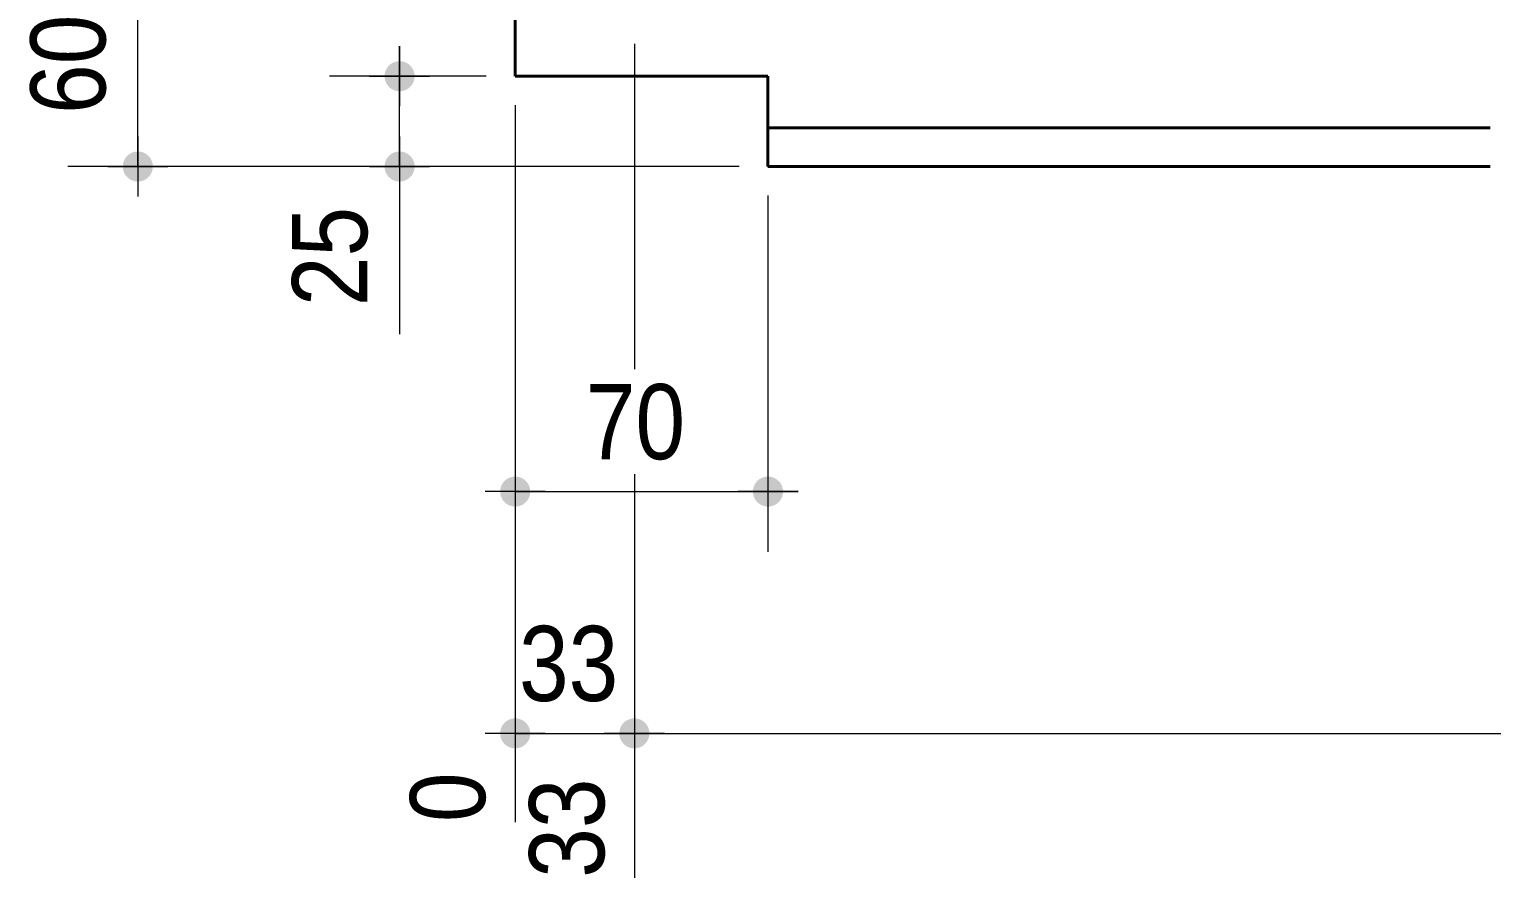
# Model space of a CAD drawing. Header units: millimetres. Extents: x 2 to 287, y 5 to 195.
# Drawn here: x 32.1 to 82.7, y 81.8 to 111.2 of the extents above; entities that cross this region are included whole.
import ezdxf

# ---------------------------------------------------------------- set-up
doc = ezdxf.new("R2010")
doc.units = ezdxf.units.MM
doc.layers.add('Cotation', color=7, linetype='Continuous', lineweight=0)
doc.layers.add('Piece', color=2, linetype='Continuous', lineweight=0)
doc.styles.add('ARIAL', font='ARIAL.TTF')

# ---------------------------------------------------------------- blocks, each defined once
blk = doc.blocks.new('*A7')
at = {"layer": 'Piece', "color": 2, "linetype": 'Continuous', "lineweight": 40}
for p, q in [((48.918596, 140.816419), (48.918596, 109.566419)), ((48.918596, 109.566419), (57.668208, 109.566419)), ((57.668208, 106.441419), (57.668208, 109.566419)), ((82.668208, 107.778919), (57.668208, 107.778919)), ((57.668208, 106.441419), (82.668208, 106.441419))]:
    blk.add_line(p, q, dxfattribs=at)
blk = doc.blocks.new('*A14')
at = {"layer": 'Cotation'}
for points in [[(48.893, 86.303), (48.868, 86.305), (48.842, 86.308), (48.817, 86.313), (48.792, 86.318), (48.768, 86.325), (48.743, 86.333), (48.72, 86.342), (48.696, 86.353), (48.673, 86.364), (48.651, 86.377), (48.63, 86.39), (48.609, 86.405), (48.589, 86.421), (48.569, 86.437), (48.551, 86.455), (48.533, 86.474), (48.517, 86.493), (48.501, 86.513), (48.486, 86.534), (48.473, 86.555), (48.46, 86.578), (48.449, 86.6), (48.438, 86.624), (48.429, 86.648), (48.421, 86.672), (48.414, 86.696), (48.409, 86.721), (48.404, 86.746), (48.401, 86.772), (48.399, 86.797), (48.399, 86.823), (48.399, 86.848), (48.401, 86.874), (48.404, 86.899), (48.409, 86.924), (48.414, 86.949), (48.421, 86.974), (48.429, 86.998), (48.438, 87.022), (48.449, 87.045), (48.46, 87.068), (48.473, 87.09), (48.486, 87.112), (48.501, 87.133), (48.517, 87.153), (48.533, 87.172), (48.551, 87.19), (48.569, 87.208), (48.589, 87.225), (48.609, 87.24), (48.63, 87.255), (48.651, 87.269), (48.673, 87.281), (48.696, 87.293), (48.72, 87.303), (48.743, 87.312), (48.768, 87.32), (48.792, 87.327), (48.817, 87.333), (48.842, 87.337), (48.868, 87.34), (48.893, 87.342), (48.919, 87.343), (48.944, 87.342), (48.97, 87.34), (48.995, 87.337), (49.02, 87.333), (49.045, 87.327), (49.07, 87.32), (49.094, 87.312), (49.118, 87.303), (49.141, 87.293), (49.164, 87.281), (49.186, 87.269), (49.207, 87.255), (49.228, 87.24), (49.248, 87.225), (49.268, 87.208), (49.286, 87.19), (49.304, 87.172), (49.321, 87.153), (49.336, 87.133), (49.351, 87.112), (49.365, 87.09), (49.377, 87.068), (49.389, 87.045), (49.399, 87.022), (49.408, 86.998), (49.416, 86.974), (49.423, 86.949), (49.429, 86.924), (49.433, 86.899), (49.436, 86.874), (49.438, 86.848), (49.439, 86.823), (49.438, 86.797), (49.436, 86.772), (49.433, 86.746), (49.429, 86.721), (49.423, 86.696), (49.416, 86.672), (49.408, 86.648), (49.399, 86.624), (49.389, 86.6), (49.377, 86.578), (49.365, 86.555), (49.351, 86.534), (49.336, 86.513), (49.321, 86.493), (49.304, 86.474), (49.286, 86.455), (49.268, 86.437), (49.248, 86.421), (49.228, 86.405), (49.207, 86.39), (49.186, 86.377), (49.164, 86.364), (49.141, 86.353), (49.118, 86.342), (49.094, 86.333), (49.07, 86.325), (49.045, 86.318), (49.02, 86.313), (48.995, 86.308), (48.97, 86.305), (48.944, 86.303), (48.919, 86.303)], [(53.017, 86.303), (52.992, 86.305), (52.967, 86.308), (52.942, 86.313), (52.917, 86.318), (52.892, 86.325), (52.868, 86.333), (52.844, 86.342), (52.821, 86.353), (52.798, 86.364), (52.776, 86.377), (52.754, 86.39), (52.733, 86.405), (52.713, 86.421), (52.694, 86.437), (52.675, 86.455), (52.658, 86.474), (52.641, 86.493), (52.625, 86.513), (52.611, 86.534), (52.597, 86.555), (52.584, 86.578), (52.573, 86.6), (52.563, 86.624), (52.553, 86.648), (52.545, 86.672), (52.539, 86.696), (52.533, 86.721), (52.529, 86.746), (52.526, 86.772), (52.524, 86.797), (52.523, 86.823), (52.524, 86.848), (52.526, 86.874), (52.529, 86.899), (52.533, 86.924), (52.539, 86.949), (52.545, 86.974), (52.553, 86.998), (52.563, 87.022), (52.573, 87.045), (52.584, 87.068), (52.597, 87.09), (52.611, 87.112), (52.625, 87.133), (52.641, 87.153), (52.658, 87.172), (52.675, 87.19), (52.694, 87.208), (52.713, 87.225), (52.733, 87.24), (52.754, 87.255), (52.776, 87.269), (52.798, 87.281), (52.821, 87.293), (52.844, 87.303), (52.868, 87.312), (52.892, 87.32), (52.917, 87.327), (52.942, 87.333), (52.967, 87.337), (52.992, 87.34), (53.017, 87.342), (53.043, 87.343), (53.069, 87.342), (53.094, 87.34), (53.119, 87.337), (53.144, 87.333), (53.169, 87.327), (53.194, 87.32), (53.218, 87.312), (53.242, 87.303), (53.265, 87.293), (53.288, 87.281), (53.31, 87.269), (53.332, 87.255), (53.353, 87.24), (53.373, 87.225), (53.392, 87.208), (53.411, 87.19), (53.428, 87.172), (53.445, 87.153), (53.461, 87.133), (53.475, 87.112), (53.489, 87.09), (53.502, 87.068), (53.513, 87.045), (53.523, 87.022), (53.533, 86.998), (53.541, 86.974), (53.547, 86.949), (53.553, 86.924), (53.557, 86.899), (53.561, 86.874), (53.562, 86.848), (53.563, 86.823), (53.562, 86.797), (53.561, 86.772), (53.557, 86.746), (53.553, 86.721), (53.547, 86.696), (53.541, 86.672), (53.533, 86.648), (53.523, 86.624), (53.513, 86.6), (53.502, 86.578), (53.489, 86.555), (53.475, 86.534), (53.461, 86.513), (53.445, 86.493), (53.428, 86.474), (53.411, 86.455), (53.392, 86.437), (53.373, 86.421), (53.353, 86.405), (53.332, 86.39), (53.31, 86.377), (53.288, 86.364), (53.265, 86.353), (53.242, 86.342), (53.218, 86.333), (53.194, 86.325), (53.169, 86.318), (53.144, 86.313), (53.119, 86.308), (53.094, 86.305), (53.069, 86.303), (53.043, 86.303)]]:
    blk.add_hatch(color=256, dxfattribs=at).paths.add_polyline_path(points, flags=17)
at = {"layer": 'Cotation', "linetype": 'Continuous', "lineweight": 0}
for p, q in [((53.043, 110.691), (53.043, 99.431)), ((48.919, 108.566), (48.919, 83.754)), ((53.043, 95.791), (53.043, 81.826)), ((48.919, 87.863), (48.919, 85.783)), ((53.043, 87.863), (53.043, 85.783)), ((49.959, 86.823), (47.879, 86.823)), ((48.919, 86.823), (47.879, 86.823)), ((48.919, 86.823), (53.043, 86.823)), ((54.083, 86.823), (52.003, 86.823)), ((53.043, 86.823), (54.083, 86.823))]:
    blk.add_line(p, q, dxfattribs=at)
at = {"layer": 'Cotation'}
for p in [(48.919, 86.823), (53.043, 86.823)]:
    blk.add_point(p, dxfattribs=at)
at = {"layer": 'Cotation', "style": 'ARIAL', "width": 0.85}
blk.add_text('33', height=2.6, dxfattribs=at).set_placement((49.052, 87.943))
for s, p in [('0', (47.879, 83.754)), ('33', (52.003, 81.826))]:
    blk.add_text(s, height=2.6, rotation=90.0002, dxfattribs=at).set_placement(p)
blk = doc.blocks.new('*A15')
at = {"layer": 'Cotation'}
blk.add_hatch(color=256, dxfattribs=at).paths.add_polyline_path([(53.017, 86.303), (52.992, 86.305), (52.967, 86.308), (52.942, 86.313), (52.917, 86.318), (52.892, 86.325), (52.868, 86.333), (52.844, 86.342), (52.821, 86.353), (52.798, 86.364), (52.776, 86.377), (52.754, 86.39), (52.733, 86.405), (52.713, 86.421), (52.694, 86.437), (52.675, 86.455), (52.658, 86.474), (52.641, 86.493), (52.625, 86.513), (52.611, 86.534), (52.597, 86.555), (52.584, 86.578), (52.573, 86.6), (52.563, 86.624), (52.553, 86.648), (52.545, 86.672), (52.539, 86.696), (52.533, 86.721), (52.529, 86.746), (52.526, 86.772), (52.524, 86.797), (52.523, 86.823), (52.524, 86.848), (52.526, 86.874), (52.529, 86.899), (52.533, 86.924), (52.539, 86.949), (52.545, 86.974), (52.553, 86.998), (52.563, 87.022), (52.573, 87.045), (52.584, 87.068), (52.597, 87.09), (52.611, 87.112), (52.625, 87.133), (52.641, 87.153), (52.658, 87.172), (52.675, 87.19), (52.694, 87.208), (52.713, 87.225), (52.733, 87.24), (52.754, 87.255), (52.776, 87.269), (52.798, 87.281), (52.821, 87.293), (52.844, 87.303), (52.868, 87.312), (52.892, 87.32), (52.917, 87.327), (52.942, 87.333), (52.967, 87.337), (52.992, 87.34), (53.017, 87.342), (53.043, 87.343), (53.069, 87.342), (53.094, 87.34), (53.119, 87.337), (53.144, 87.333), (53.169, 87.327), (53.194, 87.32), (53.218, 87.312), (53.242, 87.303), (53.265, 87.293), (53.288, 87.281), (53.31, 87.269), (53.332, 87.255), (53.353, 87.24), (53.373, 87.225), (53.392, 87.208), (53.411, 87.19), (53.428, 87.172), (53.445, 87.153), (53.461, 87.133), (53.475, 87.112), (53.489, 87.09), (53.502, 87.068), (53.513, 87.045), (53.523, 87.022), (53.533, 86.998), (53.541, 86.974), (53.547, 86.949), (53.553, 86.924), (53.557, 86.899), (53.561, 86.874), (53.562, 86.848), (53.563, 86.823), (53.562, 86.797), (53.561, 86.772), (53.557, 86.746), (53.553, 86.721), (53.547, 86.696), (53.541, 86.672), (53.533, 86.648), (53.523, 86.624), (53.513, 86.6), (53.502, 86.578), (53.489, 86.555), (53.475, 86.534), (53.461, 86.513), (53.445, 86.493), (53.428, 86.474), (53.411, 86.455), (53.392, 86.437), (53.373, 86.421), (53.353, 86.405), (53.332, 86.39), (53.31, 86.377), (53.288, 86.364), (53.265, 86.353), (53.242, 86.342), (53.218, 86.333), (53.194, 86.325), (53.169, 86.318), (53.144, 86.313), (53.119, 86.308), (53.094, 86.305), (53.069, 86.303), (53.043, 86.303)], flags=17)
at = {"layer": 'Cotation', "linetype": 'Continuous', "lineweight": 0}
for p, q in [((53.043, 110.691), (53.043, 99.431)), ((53.043, 95.791), (53.043, 91.063)), ((53.043, 87.423), (53.043, 81.826)), ((53.043, 87.423), (53.043, 85.783)), ((54.083, 86.823), (52.003, 86.823)), ((53.043, 86.823), (52.003, 86.823)), ((53.043, 86.823), (241.203, 86.823))]:
    blk.add_line(p, q, dxfattribs=at)
at = {"layer": 'Cotation'}
blk.add_point((53.043, 86.823), dxfattribs=at)
blk = doc.blocks.new('*A17')
at = {"layer": 'Cotation'}
for points in [[(48.893, 94.672), (48.868, 94.674), (48.842, 94.677), (48.817, 94.681), (48.792, 94.687), (48.768, 94.694), (48.743, 94.702), (48.72, 94.711), (48.696, 94.721), (48.673, 94.733), (48.651, 94.745), (48.63, 94.759), (48.609, 94.774), (48.589, 94.789), (48.569, 94.806), (48.551, 94.824), (48.533, 94.842), (48.517, 94.862), (48.501, 94.882), (48.486, 94.903), (48.473, 94.924), (48.46, 94.946), (48.449, 94.969), (48.438, 94.992), (48.429, 95.016), (48.421, 95.04), (48.414, 95.065), (48.409, 95.09), (48.404, 95.115), (48.401, 95.14), (48.399, 95.166), (48.399, 95.191), (48.399, 95.217), (48.401, 95.242), (48.404, 95.268), (48.409, 95.293), (48.414, 95.318), (48.421, 95.342), (48.429, 95.367), (48.438, 95.39), (48.449, 95.414), (48.46, 95.437), (48.473, 95.459), (48.486, 95.48), (48.501, 95.501), (48.517, 95.521), (48.533, 95.541), (48.551, 95.559), (48.569, 95.577), (48.589, 95.593), (48.609, 95.609), (48.63, 95.624), (48.651, 95.637), (48.673, 95.65), (48.696, 95.661), (48.72, 95.672), (48.743, 95.681), (48.768, 95.689), (48.792, 95.696), (48.817, 95.701), (48.842, 95.706), (48.868, 95.709), (48.893, 95.711), (48.919, 95.711), (48.944, 95.711), (48.97, 95.709), (48.995, 95.706), (49.02, 95.701), (49.045, 95.696), (49.07, 95.689), (49.094, 95.681), (49.118, 95.672), (49.141, 95.661), (49.164, 95.65), (49.186, 95.637), (49.207, 95.624), (49.228, 95.609), (49.248, 95.593), (49.268, 95.577), (49.286, 95.559), (49.304, 95.541), (49.321, 95.521), (49.336, 95.501), (49.351, 95.48), (49.365, 95.459), (49.377, 95.437), (49.389, 95.414), (49.399, 95.39), (49.408, 95.367), (49.416, 95.342), (49.423, 95.318), (49.429, 95.293), (49.433, 95.268), (49.436, 95.242), (49.438, 95.217), (49.439, 95.191), (49.438, 95.166), (49.436, 95.14), (49.433, 95.115), (49.429, 95.09), (49.423, 95.065), (49.416, 95.04), (49.408, 95.016), (49.399, 94.992), (49.389, 94.969), (49.377, 94.946), (49.365, 94.924), (49.351, 94.903), (49.336, 94.882), (49.321, 94.862), (49.304, 94.842), (49.286, 94.824), (49.268, 94.806), (49.248, 94.789), (49.228, 94.774), (49.207, 94.759), (49.186, 94.745), (49.164, 94.733), (49.141, 94.721), (49.118, 94.711), (49.094, 94.702), (49.07, 94.694), (49.045, 94.687), (49.02, 94.681), (48.995, 94.677), (48.97, 94.674), (48.944, 94.672), (48.919, 94.671)], [(57.643, 94.672), (57.617, 94.674), (57.592, 94.677), (57.567, 94.681), (57.542, 94.687), (57.517, 94.694), (57.493, 94.702), (57.469, 94.711), (57.446, 94.721), (57.423, 94.733), (57.401, 94.745), (57.379, 94.759), (57.358, 94.774), (57.338, 94.789), (57.319, 94.806), (57.301, 94.824), (57.283, 94.842), (57.266, 94.862), (57.251, 94.882), (57.236, 94.903), (57.222, 94.924), (57.21, 94.946), (57.198, 94.969), (57.188, 94.992), (57.179, 95.016), (57.171, 95.04), (57.164, 95.065), (57.158, 95.09), (57.154, 95.115), (57.151, 95.14), (57.149, 95.166), (57.148, 95.191), (57.149, 95.217), (57.151, 95.242), (57.154, 95.268), (57.158, 95.293), (57.164, 95.318), (57.171, 95.342), (57.179, 95.367), (57.188, 95.39), (57.198, 95.414), (57.21, 95.437), (57.222, 95.459), (57.236, 95.48), (57.251, 95.501), (57.266, 95.521), (57.283, 95.541), (57.301, 95.559), (57.319, 95.577), (57.338, 95.593), (57.358, 95.609), (57.379, 95.624), (57.401, 95.637), (57.423, 95.65), (57.446, 95.661), (57.469, 95.672), (57.493, 95.681), (57.517, 95.689), (57.542, 95.696), (57.567, 95.701), (57.592, 95.706), (57.617, 95.709), (57.643, 95.711), (57.668, 95.711), (57.694, 95.711), (57.719, 95.709), (57.745, 95.706), (57.77, 95.701), (57.795, 95.696), (57.819, 95.689), (57.843, 95.681), (57.867, 95.672), (57.891, 95.661), (57.913, 95.65), (57.936, 95.637), (57.957, 95.624), (57.978, 95.609), (57.998, 95.593), (58.017, 95.577), (58.036, 95.559), (58.054, 95.541), (58.07, 95.521), (58.086, 95.501), (58.101, 95.48), (58.114, 95.459), (58.127, 95.437), (58.138, 95.414), (58.149, 95.39), (58.158, 95.367), (58.166, 95.342), (58.173, 95.318), (58.178, 95.293), (58.183, 95.268), (58.186, 95.242), (58.188, 95.217), (58.188, 95.191), (58.188, 95.166), (58.186, 95.14), (58.183, 95.115), (58.178, 95.09), (58.173, 95.065), (58.166, 95.04), (58.158, 95.016), (58.149, 94.992), (58.138, 94.969), (58.127, 94.946), (58.114, 94.924), (58.101, 94.903), (58.086, 94.882), (58.07, 94.862), (58.054, 94.842), (58.036, 94.824), (58.017, 94.806), (57.998, 94.789), (57.978, 94.774), (57.957, 94.759), (57.936, 94.745), (57.913, 94.733), (57.891, 94.721), (57.867, 94.711), (57.843, 94.702), (57.819, 94.694), (57.795, 94.687), (57.77, 94.681), (57.745, 94.677), (57.719, 94.674), (57.694, 94.672), (57.668, 94.671)]]:
    blk.add_hatch(color=256, dxfattribs=at).paths.add_polyline_path(points, flags=17)
at = {"layer": 'Cotation', "linetype": 'Continuous', "lineweight": 0}
for p, q in [((48.919, 108.566), (48.919, 93.111)), ((57.668, 105.441), (57.668, 93.111)), ((48.919, 96.231), (48.919, 94.151)), ((57.668, 96.231), (57.668, 94.151)), ((49.959, 95.191), (47.879, 95.191)), ((48.919, 95.191), (47.879, 95.191)), ((48.919, 95.191), (57.668, 95.191)), ((58.708, 95.191), (56.628, 95.191)), ((57.668, 95.191), (58.708, 95.191))]:
    blk.add_line(p, q, dxfattribs=at)
at = {"layer": 'Cotation'}
for p in [(48.919, 95.191), (57.668, 95.191)]:
    blk.add_point(p, dxfattribs=at)
at = {"layer": 'Cotation', "style": 'ARIAL', "width": 0.85}
blk.add_text('70', height=2.6, dxfattribs=at).set_placement((51.365, 96.311))
blk = doc.blocks.new('*A29')
at = {"layer": 'Cotation'}
for points in [[(44.892, 109.047), (44.866, 109.049), (44.841, 109.052), (44.816, 109.056), (44.791, 109.062), (44.766, 109.069), (44.742, 109.077), (44.718, 109.086), (44.695, 109.096), (44.672, 109.108), (44.65, 109.12), (44.628, 109.134), (44.608, 109.149), (44.587, 109.164), (44.568, 109.181), (44.55, 109.199), (44.532, 109.217), (44.515, 109.237), (44.5, 109.257), (44.485, 109.278), (44.471, 109.299), (44.459, 109.321), (44.447, 109.344), (44.437, 109.367), (44.428, 109.391), (44.42, 109.415), (44.413, 109.44), (44.407, 109.465), (44.403, 109.49), (44.4, 109.515), (44.398, 109.541), (44.397, 109.566), (44.398, 109.592), (44.4, 109.617), (44.403, 109.643), (44.407, 109.668), (44.413, 109.693), (44.42, 109.717), (44.428, 109.742), (44.437, 109.765), (44.447, 109.789), (44.459, 109.812), (44.471, 109.834), (44.485, 109.855), (44.5, 109.876), (44.515, 109.896), (44.532, 109.916), (44.55, 109.934), (44.568, 109.952), (44.587, 109.968), (44.608, 109.984), (44.628, 109.999), (44.65, 110.012), (44.672, 110.025), (44.695, 110.036), (44.718, 110.047), (44.742, 110.056), (44.766, 110.064), (44.791, 110.071), (44.816, 110.076), (44.841, 110.081), (44.866, 110.084), (44.892, 110.086), (44.917, 110.086), (44.943, 110.086), (44.968, 110.084), (44.994, 110.081), (45.019, 110.076), (45.044, 110.071), (45.068, 110.064), (45.092, 110.056), (45.116, 110.047), (45.14, 110.036), (45.162, 110.025), (45.185, 110.012), (45.206, 109.999), (45.227, 109.984), (45.247, 109.968), (45.267, 109.952), (45.285, 109.934), (45.303, 109.916), (45.319, 109.896), (45.335, 109.876), (45.35, 109.855), (45.363, 109.834), (45.376, 109.812), (45.387, 109.789), (45.398, 109.765), (45.407, 109.742), (45.415, 109.717), (45.422, 109.693), (45.427, 109.668), (45.432, 109.643), (45.435, 109.617), (45.437, 109.592), (45.437, 109.566), (45.437, 109.541), (45.435, 109.515), (45.432, 109.49), (45.427, 109.465), (45.422, 109.44), (45.415, 109.415), (45.407, 109.391), (45.398, 109.367), (45.387, 109.344), (45.376, 109.321), (45.363, 109.299), (45.35, 109.278), (45.335, 109.257), (45.319, 109.237), (45.303, 109.217), (45.285, 109.199), (45.267, 109.181), (45.247, 109.164), (45.227, 109.149), (45.206, 109.134), (45.185, 109.12), (45.162, 109.108), (45.14, 109.096), (45.116, 109.086), (45.092, 109.077), (45.068, 109.069), (45.044, 109.062), (45.019, 109.056), (44.994, 109.052), (44.968, 109.049), (44.943, 109.047), (44.917, 109.046)], [(44.892, 105.922), (44.866, 105.924), (44.841, 105.927), (44.816, 105.931), (44.791, 105.937), (44.766, 105.944), (44.742, 105.952), (44.718, 105.961), (44.695, 105.971), (44.672, 105.983), (44.65, 105.995), (44.628, 106.009), (44.608, 106.024), (44.587, 106.039), (44.568, 106.056), (44.55, 106.074), (44.532, 106.092), (44.515, 106.112), (44.5, 106.132), (44.485, 106.153), (44.471, 106.174), (44.459, 106.196), (44.447, 106.219), (44.437, 106.242), (44.428, 106.266), (44.42, 106.29), (44.413, 106.315), (44.407, 106.34), (44.403, 106.365), (44.4, 106.39), (44.398, 106.416), (44.397, 106.441), (44.398, 106.467), (44.4, 106.492), (44.403, 106.518), (44.407, 106.543), (44.413, 106.568), (44.42, 106.592), (44.428, 106.617), (44.437, 106.64), (44.447, 106.664), (44.459, 106.687), (44.471, 106.709), (44.485, 106.73), (44.5, 106.751), (44.515, 106.771), (44.532, 106.791), (44.55, 106.809), (44.568, 106.827), (44.587, 106.843), (44.608, 106.859), (44.628, 106.874), (44.65, 106.887), (44.672, 106.9), (44.695, 106.911), (44.718, 106.922), (44.742, 106.931), (44.766, 106.939), (44.791, 106.946), (44.816, 106.951), (44.841, 106.956), (44.866, 106.959), (44.892, 106.961), (44.917, 106.961), (44.943, 106.961), (44.968, 106.959), (44.994, 106.956), (45.019, 106.951), (45.044, 106.946), (45.068, 106.939), (45.092, 106.931), (45.116, 106.922), (45.14, 106.911), (45.162, 106.9), (45.185, 106.887), (45.206, 106.874), (45.227, 106.859), (45.247, 106.843), (45.267, 106.827), (45.285, 106.809), (45.303, 106.791), (45.319, 106.771), (45.335, 106.751), (45.35, 106.73), (45.363, 106.709), (45.376, 106.687), (45.387, 106.664), (45.398, 106.64), (45.407, 106.617), (45.415, 106.592), (45.422, 106.568), (45.427, 106.543), (45.432, 106.518), (45.435, 106.492), (45.437, 106.467), (45.437, 106.441), (45.437, 106.416), (45.435, 106.39), (45.432, 106.365), (45.427, 106.34), (45.422, 106.315), (45.415, 106.29), (45.407, 106.266), (45.398, 106.242), (45.387, 106.219), (45.376, 106.196), (45.363, 106.174), (45.35, 106.153), (45.335, 106.132), (45.319, 106.112), (45.303, 106.092), (45.285, 106.074), (45.267, 106.056), (45.247, 106.039), (45.227, 106.024), (45.206, 106.009), (45.185, 105.995), (45.162, 105.983), (45.14, 105.971), (45.116, 105.961), (45.092, 105.952), (45.068, 105.944), (45.044, 105.937), (45.019, 105.931), (44.994, 105.927), (44.968, 105.924), (44.943, 105.922), (44.917, 105.921)]]:
    blk.add_hatch(color=256, dxfattribs=at).paths.add_polyline_path(points, flags=17)
at = {"layer": 'Cotation', "linetype": 'Continuous', "lineweight": 0}
for p, q in [((44.917, 110.606), (44.917, 108.526)), ((44.917, 109.566), (44.917, 110.606)), ((47.919, 109.566), (42.497, 109.566)), ((43.877, 109.566), (45.957, 109.566)), ((44.917, 106.441), (44.917, 109.566)), ((44.917, 107.481), (44.917, 105.401)), ((56.668, 106.441), (42.497, 106.441)), ((43.877, 106.441), (45.957, 106.441)), ((44.917, 106.441), (44.917, 100.635)), ((44.917, 106.441), (44.917, 100.635))]:
    blk.add_line(p, q, dxfattribs=at)
at = {"layer": 'Cotation'}
for p in [(44.917, 109.566), (44.917, 106.441)]:
    blk.add_point(p, dxfattribs=at)
at = {"layer": 'Cotation', "style": 'ARIAL', "width": 0.85}
blk.add_text('25', height=2.6, rotation=90.0002, dxfattribs=at).set_placement((43.797, 101.61))
blk = doc.blocks.new('*A33')
at = {"layer": 'Cotation'}
for points in [[(35.833, 113.422), (35.808, 113.424), (35.783, 113.427), (35.758, 113.431), (35.733, 113.437), (35.708, 113.444), (35.684, 113.452), (35.66, 113.461), (35.637, 113.471), (35.614, 113.483), (35.592, 113.495), (35.57, 113.509), (35.549, 113.524), (35.529, 113.539), (35.51, 113.556), (35.491, 113.574), (35.474, 113.592), (35.457, 113.612), (35.441, 113.632), (35.427, 113.653), (35.413, 113.674), (35.4, 113.696), (35.389, 113.719), (35.379, 113.742), (35.369, 113.766), (35.361, 113.79), (35.355, 113.815), (35.349, 113.84), (35.345, 113.865), (35.341, 113.89), (35.34, 113.916), (35.339, 113.941), (35.34, 113.967), (35.341, 113.992), (35.345, 114.018), (35.349, 114.043), (35.355, 114.068), (35.361, 114.092), (35.369, 114.117), (35.379, 114.14), (35.389, 114.164), (35.4, 114.187), (35.413, 114.209), (35.427, 114.23), (35.441, 114.251), (35.457, 114.271), (35.474, 114.291), (35.491, 114.309), (35.51, 114.327), (35.529, 114.343), (35.549, 114.359), (35.57, 114.374), (35.592, 114.387), (35.614, 114.4), (35.637, 114.411), (35.66, 114.422), (35.684, 114.431), (35.708, 114.439), (35.733, 114.446), (35.758, 114.451), (35.783, 114.456), (35.808, 114.459), (35.833, 114.461), (35.859, 114.461), (35.884, 114.461), (35.91, 114.459), (35.935, 114.456), (35.96, 114.451), (35.985, 114.446), (36.01, 114.439), (36.034, 114.431), (36.058, 114.422), (36.081, 114.411), (36.104, 114.4), (36.126, 114.387), (36.148, 114.374), (36.169, 114.359), (36.189, 114.343), (36.208, 114.327), (36.227, 114.309), (36.244, 114.291), (36.261, 114.271), (36.277, 114.251), (36.291, 114.23), (36.305, 114.209), (36.318, 114.187), (36.329, 114.164), (36.339, 114.14), (36.349, 114.117), (36.357, 114.092), (36.363, 114.068), (36.369, 114.043), (36.373, 114.018), (36.376, 113.992), (36.378, 113.967), (36.379, 113.941), (36.378, 113.916), (36.376, 113.89), (36.373, 113.865), (36.369, 113.84), (36.363, 113.815), (36.357, 113.79), (36.349, 113.766), (36.339, 113.742), (36.329, 113.719), (36.318, 113.696), (36.305, 113.674), (36.291, 113.653), (36.277, 113.632), (36.261, 113.612), (36.244, 113.592), (36.227, 113.574), (36.208, 113.556), (36.189, 113.539), (36.169, 113.524), (36.148, 113.509), (36.126, 113.495), (36.104, 113.483), (36.081, 113.471), (36.058, 113.461), (36.034, 113.452), (36.01, 113.444), (35.985, 113.437), (35.96, 113.431), (35.935, 113.427), (35.91, 113.424), (35.884, 113.422), (35.859, 113.421)], [(35.833, 105.922), (35.808, 105.924), (35.783, 105.927), (35.758, 105.931), (35.733, 105.937), (35.708, 105.944), (35.684, 105.952), (35.66, 105.961), (35.637, 105.971), (35.614, 105.983), (35.592, 105.995), (35.57, 106.009), (35.549, 106.024), (35.529, 106.039), (35.51, 106.056), (35.491, 106.074), (35.474, 106.092), (35.457, 106.112), (35.441, 106.132), (35.427, 106.153), (35.413, 106.174), (35.4, 106.196), (35.389, 106.219), (35.379, 106.242), (35.369, 106.266), (35.361, 106.29), (35.355, 106.315), (35.349, 106.34), (35.345, 106.365), (35.341, 106.39), (35.34, 106.416), (35.339, 106.441), (35.34, 106.467), (35.341, 106.492), (35.345, 106.518), (35.349, 106.543), (35.355, 106.568), (35.361, 106.592), (35.369, 106.617), (35.379, 106.64), (35.389, 106.664), (35.4, 106.687), (35.413, 106.709), (35.427, 106.73), (35.441, 106.751), (35.457, 106.771), (35.474, 106.791), (35.491, 106.809), (35.51, 106.827), (35.529, 106.843), (35.549, 106.859), (35.57, 106.874), (35.592, 106.887), (35.614, 106.9), (35.637, 106.911), (35.66, 106.922), (35.684, 106.931), (35.708, 106.939), (35.733, 106.946), (35.758, 106.951), (35.783, 106.956), (35.808, 106.959), (35.833, 106.961), (35.859, 106.961), (35.884, 106.961), (35.91, 106.959), (35.935, 106.956), (35.96, 106.951), (35.985, 106.946), (36.01, 106.939), (36.034, 106.931), (36.058, 106.922), (36.081, 106.911), (36.104, 106.9), (36.126, 106.887), (36.148, 106.874), (36.169, 106.859), (36.189, 106.843), (36.208, 106.827), (36.227, 106.809), (36.244, 106.791), (36.261, 106.771), (36.277, 106.751), (36.291, 106.73), (36.305, 106.709), (36.318, 106.687), (36.329, 106.664), (36.339, 106.64), (36.349, 106.617), (36.357, 106.592), (36.363, 106.568), (36.369, 106.543), (36.373, 106.518), (36.376, 106.492), (36.378, 106.467), (36.379, 106.441), (36.378, 106.416), (36.376, 106.39), (36.373, 106.365), (36.369, 106.34), (36.363, 106.315), (36.357, 106.29), (36.349, 106.266), (36.339, 106.242), (36.329, 106.219), (36.318, 106.196), (36.305, 106.174), (36.291, 106.153), (36.277, 106.132), (36.261, 106.112), (36.244, 106.092), (36.227, 106.074), (36.208, 106.056), (36.189, 106.039), (36.169, 106.024), (36.148, 106.009), (36.126, 105.995), (36.104, 105.983), (36.081, 105.971), (36.058, 105.961), (36.034, 105.952), (36.01, 105.944), (35.985, 105.937), (35.96, 105.931), (35.935, 105.927), (35.91, 105.924), (35.884, 105.922), (35.859, 105.921)]]:
    blk.add_hatch(color=256, dxfattribs=at).paths.add_polyline_path(points, flags=17)
at = {"layer": 'Cotation', "linetype": 'Continuous', "lineweight": 0}
for p, q in [((35.859, 114.981), (35.859, 112.901)), ((35.859, 113.941), (35.859, 114.981)), ((52.043, 113.941), (33.439, 113.941)), ((34.819, 113.941), (36.899, 113.941)), ((35.859, 106.441), (35.859, 113.941)), ((35.859, 107.481), (35.859, 105.401)), ((56.668, 106.441), (33.439, 106.441)), ((34.819, 106.441), (36.899, 106.441)), ((35.859, 106.441), (35.859, 105.401))]:
    blk.add_line(p, q, dxfattribs=at)
at = {"layer": 'Cotation'}
for p in [(35.859, 113.941), (35.859, 106.441)]:
    blk.add_point(p, dxfattribs=at)
at = {"layer": 'Cotation', "style": 'ARIAL', "width": 0.85}
blk.add_text('60', height=2.6, rotation=90.0002, dxfattribs=at).set_placement((34.739, 108.263))

msp = doc.modelspace()

# ---------------------------------------------------------------- block references
at = {"lineweight": 0}
for name in ['*A7', '*A33', '*A15', '*A29', '*A14', '*A17']:
    msp.add_blockref(name, (0, 0), dxfattribs=at)

doc.saveas('drawing.dxf')
